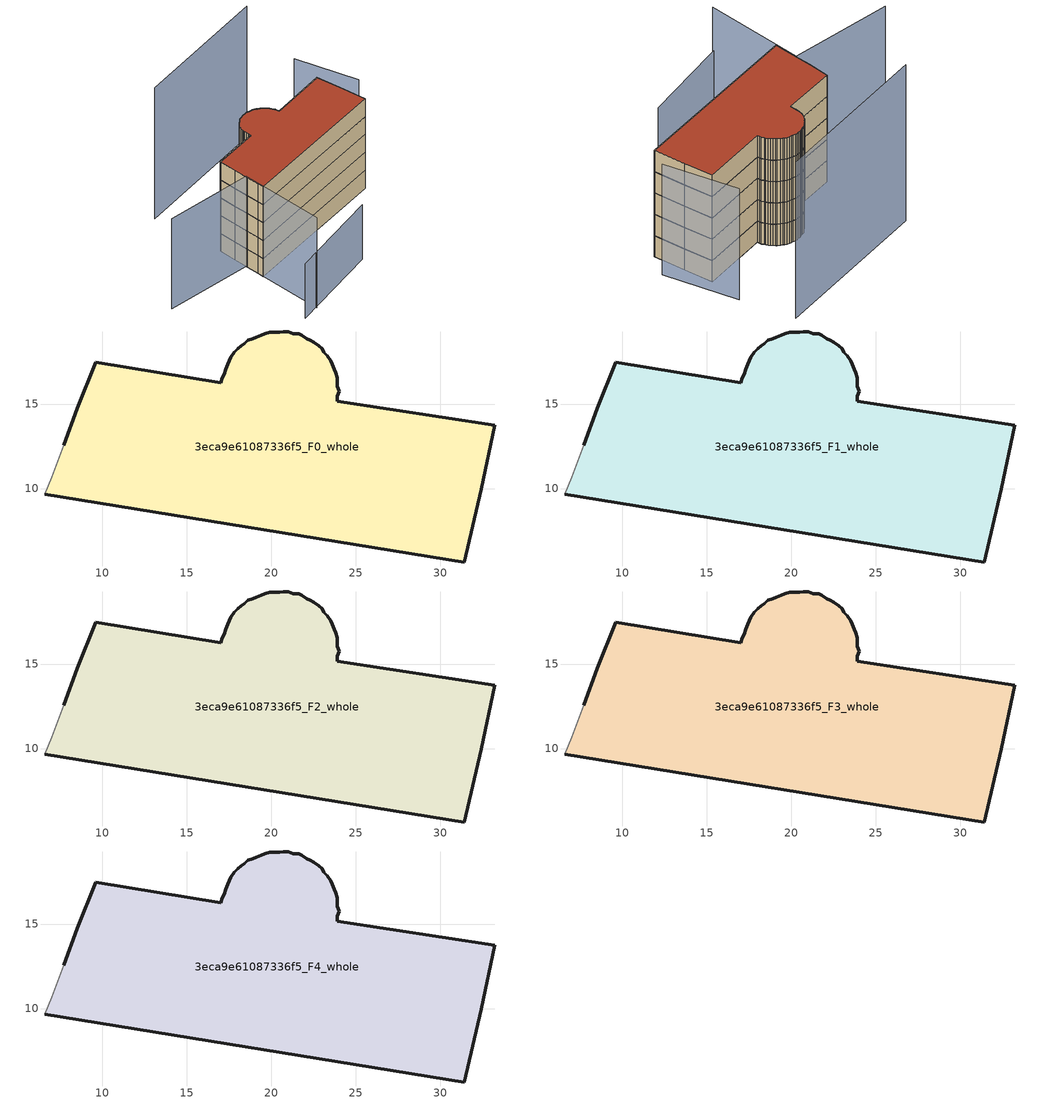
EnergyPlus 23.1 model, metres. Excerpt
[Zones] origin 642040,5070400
3eca9e61087336f5_F0_whole
 floor ground (EU_floor_Construction): 31.42,5.65 32.42,9.96 33.22,13.76 23.91,15.16 23.91,15.46 24.01,15.76 23.91,16.06 23.91,16.26 23.91,16.56 23.81,16.86 23.71,17.06 23.61,17.36 23.51,17.56 23.31,17.86 23.11,18.06 23.01,18.26 22.81,18.46 22.51,18.66 22.31,18.76 22.11,18.87 21.81,19.07 21.61,19.17 21.31,19.17 21.01,19.27 20.71,19.27 20.51,19.26 20.21,19.26 19.91,19.26 19.61,19.17 19.41,19.07 19.11,18.97 18.91,18.87 18.61,18.76 18.41,18.57 18.21,18.47 18.01,18.27 17.81,18.07 17.61,17.76 17.51,17.57 17.41,17.37 17.31,17.07 17.21,16.76 17.11,16.56 17.01,16.26 9.6,17.47 8.5,14.77 7.7,12.56 7,10.66 6.6,9.66 z0
 wall outside (EU_wall_Construction): 7.7,12.56 8.5,14.77 9.6,17.47 17.01,16.26 17.11,16.56 17.21,16.76 17.31,17.07 17.41,17.37 17.51,17.57 17.61,17.76 17.81,18.07 18.01,18.27 18.21,18.47 18.41,18.57 18.61,18.76 18.91,18.87 19.11,18.97 19.41,19.07 19.61,19.17 19.91,19.26 20.21,19.26 20.51,19.26 20.71,19.27 21.01,19.27 21.31,19.17 21.61,19.17 21.81,19.07 22.11,18.87 22.31,18.76 22.51,18.66 22.81,18.46 23.01,18.26 23.11,18.06 23.31,17.86 23.51,17.56 23.61,17.36 23.71,17.06 23.81,16.86 23.91,16.56 23.91,16.26 23.91,16.06 24.01,15.76 23.91,15.46 23.91,15.16 33.22,13.76 32.42,9.96 31.42,5.65 6.6,9.66 z0:3
 wall adiabatic (EU_wall_Construction): 6.6,9.66 7,10.66 7.7,12.56 z0:3
3eca9e61087336f5_F1_whole
 floor to 3eca9e61087336f5_F0_whole (EU_floor_Construction): 31.42,5.65 32.42,9.96 33.22,13.76 23.91,15.16 23.91,15.46 24.01,15.76 23.91,16.06 23.91,16.56 23.81,16.86 23.71,17.06 23.61,17.36 23.51,17.56 23.31,17.86 23.11,18.06 23.01,18.26 22.81,18.46 22.51,18.66 22.31,18.76 22.11,18.87 21.81,19.07 21.61,19.17 21.31,19.17 21.01,19.27 20.71,19.27 20.51,19.26 19.91,19.26 19.61,19.17 19.41,19.07 19.11,18.97 18.91,18.87 18.61,18.76 18.41,18.57 18.21,18.47 18.01,18.27 17.81,18.07 17.61,17.76 17.51,17.57 17.41,17.37 17.31,17.07 17.21,16.76 17.11,16.56 17.01,16.26 9.6,17.47 8.5,14.77 7.7,12.56 7,10.66 6.6,9.66 z3
 wall outside (EU_wall_Construction): 7.7,12.56 8.5,14.77 9.6,17.47 17.01,16.26 17.11,16.56 17.21,16.76 17.31,17.07 17.41,17.37 17.51,17.57 17.61,17.76 17.81,18.07 18.01,18.27 18.21,18.47 18.41,18.57 18.61,18.76 18.91,18.87 19.11,18.97 19.41,19.07 19.61,19.17 19.91,19.26 20.21,19.26 20.51,19.26 20.71,19.27 21.01,19.27 21.31,19.17 21.61,19.17 21.81,19.07 22.11,18.87 22.31,18.76 22.51,18.66 22.81,18.46 23.01,18.26 23.11,18.06 23.31,17.86 23.51,17.56 23.61,17.36 23.71,17.06 23.81,16.86 23.91,16.56 23.91,16.26 23.91,16.06 24.01,15.76 23.91,15.46 23.91,15.16 33.22,13.76 32.42,9.96 31.42,5.65 6.6,9.66 z3:6
 wall adiabatic (EU_wall_Construction): 6.6,9.66 7,10.66 7.7,12.56 z3:6
3eca9e61087336f5_F2_whole
 floor to 3eca9e61087336f5_F1_whole (EU_floor_Construction): 31.42,5.65 32.42,9.96 33.22,13.76 23.91,15.16 23.91,15.46 24.01,15.76 23.91,16.06 23.91,16.56 23.81,16.86 23.71,17.06 23.61,17.36 23.51,17.56 23.31,17.86 23.11,18.06 23.01,18.26 22.81,18.46 22.51,18.66 22.31,18.76 22.11,18.87 21.81,19.07 21.61,19.17 21.31,19.17 21.01,19.27 20.71,19.27 20.51,19.26 19.91,19.26 19.61,19.17 19.41,19.07 19.11,18.97 18.91,18.87 18.61,18.76 18.41,18.57 18.21,18.47 18.01,18.27 17.81,18.07 17.61,17.76 17.51,17.57 17.41,17.37 17.31,17.07 17.21,16.76 17.11,16.56 17.01,16.26 9.6,17.47 8.5,14.77 7.7,12.56 7,10.66 6.6,9.66 z6
 wall outside (EU_wall_Construction): 7.7,12.56 8.5,14.77 9.6,17.47 17.01,16.26 17.11,16.56 17.21,16.76 17.31,17.07 17.41,17.37 17.51,17.57 17.61,17.76 17.81,18.07 18.01,18.27 18.21,18.47 18.41,18.57 18.61,18.76 18.91,18.87 19.11,18.97 19.41,19.07 19.61,19.17 19.91,19.26 20.21,19.26 20.51,19.26 20.71,19.27 21.01,19.27 21.31,19.17 21.61,19.17 21.81,19.07 22.11,18.87 22.31,18.76 22.51,18.66 22.81,18.46 23.01,18.26 23.11,18.06 23.31,17.86 23.51,17.56 23.61,17.36 23.71,17.06 23.81,16.86 23.91,16.56 23.91,16.26 23.91,16.06 24.01,15.76 23.91,15.46 23.91,15.16 33.22,13.76 32.42,9.96 31.42,5.65 6.6,9.66 z6:9
 wall adiabatic (EU_wall_Construction): 6.6,9.66 7,10.66 7.7,12.56 z6:9
3eca9e61087336f5_F3_whole
 floor to 3eca9e61087336f5_F2_whole (EU_floor_Construction): 31.42,5.65 32.42,9.96 33.22,13.76 23.91,15.16 23.91,15.46 24.01,15.76 23.91,16.06 23.91,16.56 23.81,16.86 23.71,17.06 23.61,17.36 23.51,17.56 23.31,17.86 23.11,18.06 23.01,18.26 22.81,18.46 22.51,18.66 22.31,18.76 22.11,18.87 21.81,19.07 21.61,19.17 21.31,19.17 21.01,19.27 20.71,19.27 20.51,19.26 19.91,19.26 19.61,19.17 19.41,19.07 19.11,18.97 18.91,18.87 18.61,18.76 18.41,18.57 18.21,18.47 18.01,18.27 17.81,18.07 17.61,17.76 17.51,17.57 17.41,17.37 17.31,17.07 17.21,16.76 17.11,16.56 17.01,16.26 9.6,17.47 8.5,14.77 7.7,12.56 7,10.66 6.6,9.66 z9
 wall outside (EU_wall_Construction): 7.7,12.56 8.5,14.77 9.6,17.47 17.01,16.26 17.11,16.56 17.21,16.76 17.31,17.07 17.41,17.37 17.51,17.57 17.61,17.76 17.81,18.07 18.01,18.27 18.21,18.47 18.41,18.57 18.61,18.76 18.91,18.87 19.11,18.97 19.41,19.07 19.61,19.17 19.91,19.26 20.21,19.26 20.51,19.26 20.71,19.27 21.01,19.27 21.31,19.17 21.61,19.17 21.81,19.07 22.11,18.87 22.31,18.76 22.51,18.66 22.81,18.46 23.01,18.26 23.11,18.06 23.31,17.86 23.51,17.56 23.61,17.36 23.71,17.06 23.81,16.86 23.91,16.56 23.91,16.26 23.91,16.06 24.01,15.76 23.91,15.46 23.91,15.16 33.22,13.76 32.42,9.96 31.42,5.65 6.6,9.66 z9:12
 wall adiabatic (EU_wall_Construction): 6.6,9.66 7,10.66 7.7,12.56 z9:12
3eca9e61087336f5_F4_whole
 floor to 3eca9e61087336f5_F3_whole (EU_floor_Construction): 31.42,5.65 32.42,9.96 33.22,13.76 23.91,15.16 23.91,15.46 24.01,15.76 23.91,16.06 23.91,16.56 23.81,16.86 23.71,17.06 23.61,17.36 23.51,17.56 23.31,17.86 23.11,18.06 23.01,18.26 22.81,18.46 22.51,18.66 22.31,18.76 22.11,18.87 21.81,19.07 21.61,19.17 21.31,19.17 21.01,19.27 20.71,19.27 20.51,19.26 19.91,19.26 19.61,19.17 19.41,19.07 19.11,18.97 18.91,18.87 18.61,18.76 18.41,18.57 18.21,18.47 18.01,18.27 17.81,18.07 17.61,17.76 17.51,17.57 17.41,17.37 17.31,17.07 17.21,16.76 17.11,16.56 17.01,16.26 9.6,17.47 8.5,14.77 7.7,12.56 7,10.66 6.6,9.66 z12
 wall outside (EU_wall_Construction): 7.7,12.56 8.5,14.77 9.6,17.47 17.01,16.26 17.11,16.56 17.21,16.76 17.31,17.07 17.41,17.37 17.51,17.57 17.61,17.76 17.81,18.07 18.01,18.27 18.21,18.47 18.41,18.57 18.61,18.76 18.91,18.87 19.11,18.97 19.41,19.07 19.61,19.17 19.91,19.26 20.21,19.26 20.51,19.26 20.71,19.27 21.01,19.27 21.31,19.17 21.61,19.17 21.81,19.07 22.11,18.87 22.31,18.76 22.51,18.66 22.81,18.46 23.01,18.26 23.11,18.06 23.31,17.86 23.51,17.56 23.61,17.36 23.71,17.06 23.81,16.86 23.91,16.56 23.91,16.26 23.91,16.06 24.01,15.76 23.91,15.46 23.91,15.16 33.22,13.76 32.42,9.96 31.42,5.65 6.6,9.66 z12:15
 wall adiabatic (EU_wall_Construction): 6.6,9.66 7,10.66 7.7,12.56 z12:15
 roof outside (EU_roof_Construction): 33.22,13.76 32.42,9.96 31.42,5.65 6.6,9.66 7,10.66 7.7,12.56 8.5,14.77 9.6,17.47 17.01,16.26 17.11,16.56 17.21,16.76 17.31,17.07 17.41,17.37 17.51,17.57 17.61,17.76 17.81,18.07 18.01,18.27 18.21,18.47 18.41,18.57 18.61,18.76 18.91,18.87 19.11,18.97 19.41,19.07 19.61,19.17 19.91,19.26 20.21,19.26 20.51,19.26 20.71,19.27 21.01,19.27 21.31,19.17 21.61,19.17 21.81,19.07 22.11,18.87 22.31,18.76 22.51,18.66 22.81,18.46 23.01,18.26 23.11,18.06 23.31,17.86 23.51,17.56 23.61,17.36 23.71,17.06 23.81,16.86 23.91,16.56 23.91,16.26 23.91,16.06 24.01,15.76 23.91,15.46 23.91,15.16 z15
shading: 0.07,0.39 16,-0.95 z0:9.1; -5.51,17.87 7.81,12.77 / 7.81,12.77 2.9,-0.04 z0:15.1; 34.32,7.95 35.15,18.07 z0:15.6; 35.73,25.44 12.91,28.87 z0:21.9
[Building]
EU S2 Campaign: North Axis=0; Terrain=City; Solar Distribution=FullExterior
[Site:Location]
Lyon-Bron: Latitude=45.75; Longitude=5; Time Zone=1; Elevation=198
[SizingPeriod:WeatherFileDays]
AnnualSizingPeriod: Begin Month=1; Begin Day of Month=1; End Month=12; End Day of Month=31; Day of Week for Start Day=Monday; Use Weather File Daylight Saving Period=No; Use Weather File Rain and Snow Indicators=No
[MATERIAL]
EU_InternalMass_Material: Roughness=MediumRough; Thickness=0.1; Conductivity=1; Density=1800; Specific Heat=900; Thermal Absorptance=0.9; Solar Absorptance=0.7; Visible Absorptance=0.7
[MATERIAL:NOMASS] Roughness=MediumRough; Thermal Absorptance=0.9; Solar Absorptance=0.7; Visible Absorptance=0.7
Name | Thermal Resistance
EU_wall_NoMass | 0.87146
EU_roof_NoMass | 0.842276
EU_floor_NoMass | 0.496999
[CONSTRUCTION]
EU_wall_Construction: EU_wall_NoMass
EU_roof_Construction: EU_roof_NoMass
EU_floor_Construction: EU_floor_NoMass
EU_InternalMass_Construction: EU_InternalMass_Material
[ZONE] Type=1; Multiplier=1; Ceiling Height=autocalculate; Floor Area=autocalculate; Part of Total Floor Area=Yes
Name | Volume
3eca9e61087336f5_F0_whole | 663.512
3eca9e61087336f5_F1_whole; 3eca9e61087336f5_F2_whole; 3eca9e61087336f5_F3_whole; 3eca9e61087336f5_F4_whole | 663.51
[INTERNALMASS] Construction=EU_InternalMass_Construction; Surface Area=221.17
Name | Zone or ZoneList
3eca9e61087336f5_F0_whole_EU_InternalMass | 3eca9e61087336f5_F0_whole
3eca9e61087336f5_F1_whole_EU_InternalMass | 3eca9e61087336f5_F1_whole
3eca9e61087336f5_F2_whole_EU_InternalMass | 3eca9e61087336f5_F2_whole
3eca9e61087336f5_F3_whole_EU_InternalMass | 3eca9e61087336f5_F3_whole
3eca9e61087336f5_F4_whole_EU_InternalMass | 3eca9e61087336f5_F4_whole
[OTHEREQUIPMENT] Fuel Type=Electricity; Design Level Calculation Method=Watts/Area; Power per Zone Floor Area=1; Fraction Latent=0; Fraction Radiant=0; Fraction Lost=0; Carbon Dioxide Generation Rate=0; EndUse Subcategory=EU_Step8_InternalGains
Name | Zone or ZoneList or Space or SpaceList | Schedule
EU_Step8_InternalGain_3eca9e61087336f5_F0_whole_f000 | 3eca9e61087336f5_F0_whole | EU_Step8_GainSchedule_3eca9e61087336f5_F0_whole_f000
EU_Step8_InternalGain_3eca9e61087336f5_F1_whole_f000 | 3eca9e61087336f5_F1_whole | EU_Step8_GainSchedule_3eca9e61087336f5_F1_whole_f000
EU_Step8_InternalGain_3eca9e61087336f5_F2_whole_f000 | 3eca9e61087336f5_F2_whole | EU_Step8_GainSchedule_3eca9e61087336f5_F2_whole_f000
EU_Step8_InternalGain_3eca9e61087336f5_F3_whole_f000 | 3eca9e61087336f5_F3_whole | EU_Step8_GainSchedule_3eca9e61087336f5_F3_whole_f000
EU_Step8_InternalGain_3eca9e61087336f5_F4_whole_f000 | 3eca9e61087336f5_F4_whole | EU_Step8_GainSchedule_3eca9e61087336f5_F4_whole_f000
[ZONEVENTILATION:DESIGNFLOWRATE] Schedule=EU_AlwaysOn; Design Flow Rate Calculation Method=AirChanges/Hour; Air Changes per Hour=0.425; Ventilation Type=Natural; Fan Pressure Rise=0; Fan Total Efficiency=1; Constant Term Coefficient=1; Temperature Term Coefficient=0; Velocity Term Coefficient=0; Velocity Squared Term Coefficient=0; Minimum Indoor Temperature=-100; Maximum Indoor Temperature=100; Delta Temperature=-100; Minimum Outdoor Temperature=-100; Maximum Outdoor Temperature=100; Maximum Wind Speed=40
Name | Zone or ZoneList or Space or SpaceList
EU_ConstantAir_3eca9e61087336f5_F0_whole | 3eca9e61087336f5_F0_whole
EU_ConstantAir_3eca9e61087336f5_F1_whole | 3eca9e61087336f5_F1_whole
EU_ConstantAir_3eca9e61087336f5_F2_whole | 3eca9e61087336f5_F2_whole
EU_ConstantAir_3eca9e61087336f5_F3_whole | 3eca9e61087336f5_F3_whole
EU_ConstantAir_3eca9e61087336f5_F4_whole | 3eca9e61087336f5_F4_whole
[HVACTEMPLATE:THERMOSTAT] Constant Heating Setpoint=20; Constant Cooling Setpoint=50
EU_HeatOnly_3eca9e61087336f5_F0_whole; EU_HeatOnly_3eca9e61087336f5_F1_whole; EU_HeatOnly_3eca9e61087336f5_F2_whole; EU_HeatOnly_3eca9e61087336f5_F3_whole; EU_HeatOnly_3eca9e61087336f5_F4_whole
[HVACTEMPLATE:ZONE:IDEALLOADSAIRSYSTEM] System Availability Schedule=EU_AlwaysOn; Maximum Heating Supply Air Temperature=50; Minimum Cooling Supply Air Temperature=13; Maximum Heating Supply Air Humidity Ratio=0.0156; Minimum Cooling Supply Air Humidity Ratio=0.0077; Heating Limit=NoLimit; Cooling Limit=NoLimit; Heating Availability Schedule=EU_AlwaysOn; Cooling Availability Schedule=EU_CoolingOff; Dehumidification Control Type=ConstantSensibleHeatRatio; Cooling Sensible Heat Ratio=0.7; Dehumidification Setpoint=60; Humidification Control Type=None; Humidification Setpoint=30; Outdoor Air Method=None; Outdoor Air Flow Rate per Person=0.00944; Outdoor Air Flow Rate per Zone Floor Area=0; Outdoor Air Flow Rate per Zone=0; Demand Controlled Ventilation Type=None; Outdoor Air Economizer Type=NoEconomizer; Heat Recovery Type=None; Sensible Heat Recovery Effectiveness=0.7; Latent Heat Recovery Effectiveness=0.65
Name | Template Thermostat
3eca9e61087336f5_F0_whole | EU_HeatOnly_3eca9e61087336f5_F0_whole
3eca9e61087336f5_F1_whole | EU_HeatOnly_3eca9e61087336f5_F1_whole
3eca9e61087336f5_F2_whole | EU_HeatOnly_3eca9e61087336f5_F2_whole
3eca9e61087336f5_F3_whole | EU_HeatOnly_3eca9e61087336f5_F3_whole
3eca9e61087336f5_F4_whole | EU_HeatOnly_3eca9e61087336f5_F4_whole
[SIZING:ZONE] Zone Cooling Design Supply Air Temperature Input Method=SupplyAirTemperature; Zone Cooling Design Supply Air Temperature=13; Zone Heating Design Supply Air Temperature Input Method=SupplyAirTemperature; Zone Heating Design Supply Air Temperature=50; Zone Cooling Design Supply Air Humidity Ratio=0.008; Zone Heating Design Supply Air Humidity Ratio=0.008; Cooling Design Air Flow Method=DesignDay; Cooling Design Air Flow Rate=0; Cooling Minimum Air Flow per Zone Floor Area=0.000762; Cooling Minimum Air Flow=0; Cooling Minimum Air Flow Fraction=0.2; Heating Design Air Flow Method=DesignDay; Heating Design Air Flow Rate=0; Heating Maximum Air Flow per Zone Floor Area=0.002032; Heating Maximum Air Flow=0.141576; Heating Maximum Air Flow Fraction=0.3; Account for Dedicated Outdoor Air System=No; Dedicated Outdoor Air System Control Strategy=NeutralSupplyAir; Dedicated Outdoor Air Low Setpoint Temperature for Design=autosize; Dedicated Outdoor Air High Setpoint Temperature for Design=autosize; Zone Load Sizing Method=Sensible Load Only No Latent Load; Zone Latent Cooling Design Supply Air Humidity Ratio Input Method=HumidityRatioDifference; Zone Cooling Design Supply Air Humidity Ratio Difference=0.005; Zone Latent Heating Design Supply Air Humidity Ratio Input Method=HumidityRatioDifference; Zone Humidification Design Supply Air Humidity Ratio Difference=0.005
3eca9e61087336f5_F0_whole; 3eca9e61087336f5_F1_whole; 3eca9e61087336f5_F2_whole; 3eca9e61087336f5_F3_whole; 3eca9e61087336f5_F4_whole
[SCHEDULE:CONSTANT]
Name | Hourly Value
EU_AlwaysOn | 1
EU_CoolingOff | 0
[SCHEDULE:FILE] Column Number=1; Rows to Skip at Top=0; Number of Hours of Data=8760; Column Separator=Comma; Interpolate to Timestep=No; Minutes per Item=60; Adjust Schedule for Daylight Savings=Yes
Name | File
EU_Step8_GainSchedule_3eca9e61087336f5_F0_whole_f000 | ../../schedules/3eca9e61087336f5/3eca9e61087336f5_F0_whole_f000_gain.csv
EU_Step8_GainSchedule_3eca9e61087336f5_F1_whole_f000 | ../../schedules/3eca9e61087336f5/3eca9e61087336f5_F1_whole_f000_gain.csv
EU_Step8_GainSchedule_3eca9e61087336f5_F2_whole_f000 | ../../schedules/3eca9e61087336f5/3eca9e61087336f5_F2_whole_f000_gain.csv
EU_Step8_GainSchedule_3eca9e61087336f5_F3_whole_f000 | ../../schedules/3eca9e61087336f5/3eca9e61087336f5_F3_whole_f000_gain.csv
EU_Step8_GainSchedule_3eca9e61087336f5_F4_whole_f000 | ../../schedules/3eca9e61087336f5/3eca9e61087336f5_F4_whole_f000_gain.csv
